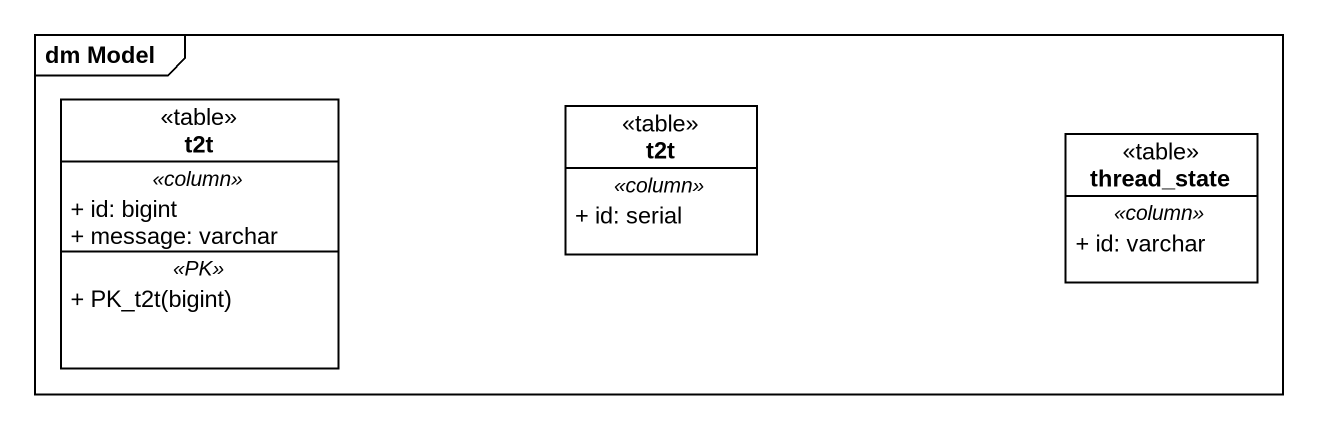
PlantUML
@startuml
mainframe dm Model
hide circle
hide empty members
skinparam classAttributeIconSize 0
class t2t <<table>> {
  .. <<column>> ..
  + id: bigint
  + message: varchar
  .. <<PK>> ..
  + PK_t2t(bigint)
}
class "t2t" as t2t_2 <<table>> {
  .. <<column>> ..
  + id: serial
}
class thread_state <<table>> {
  .. <<column>> ..
  + id: varchar
}
@enduml
